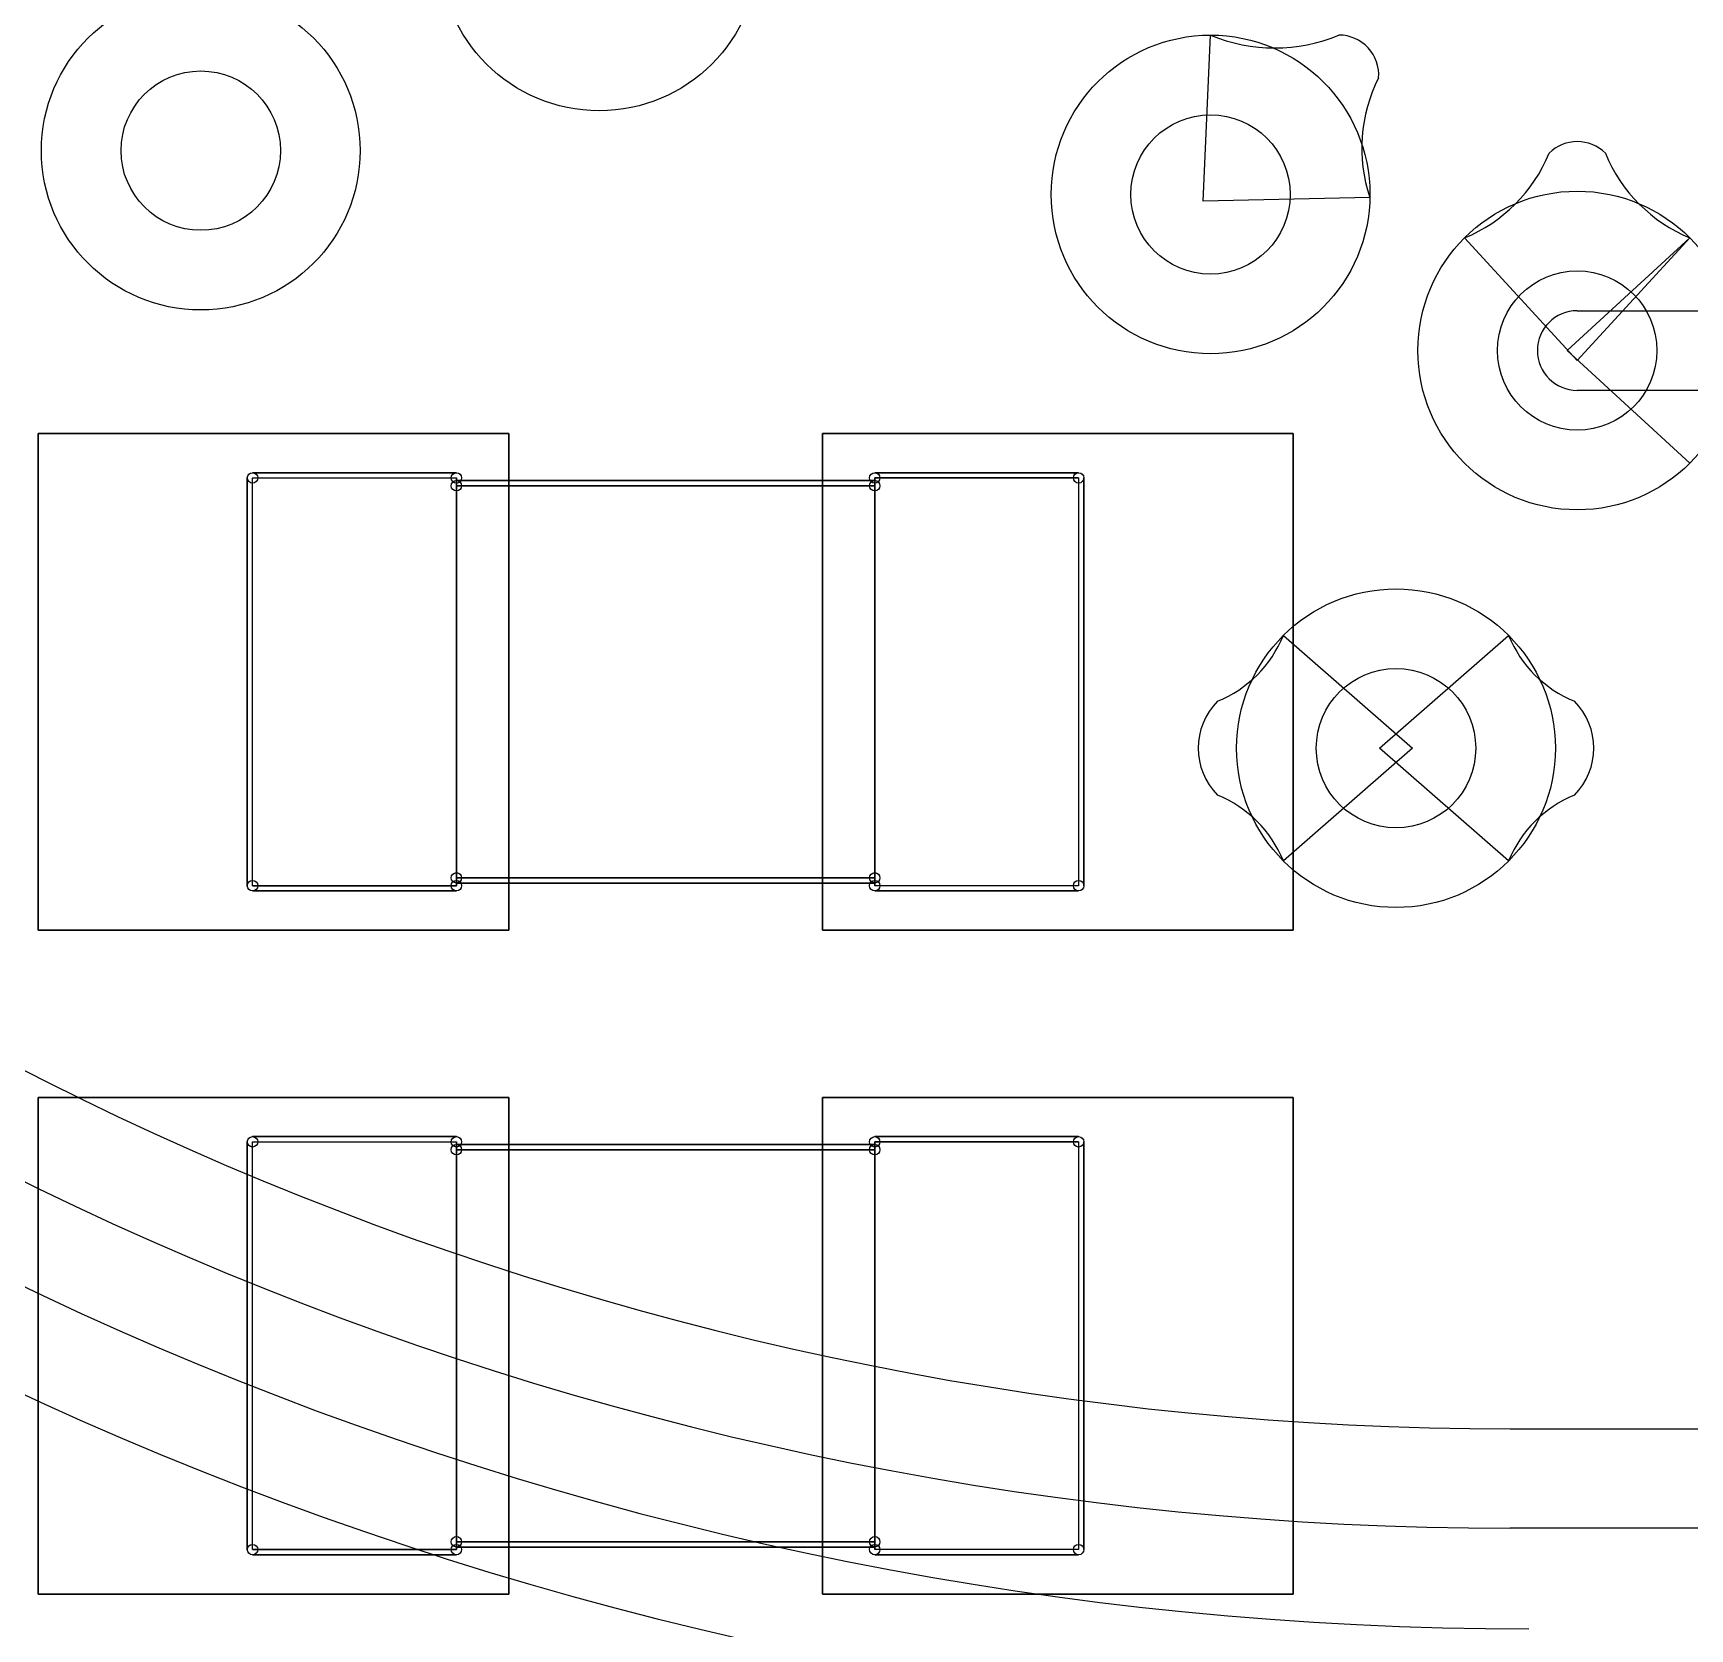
# Model space of a CAD drawing. Extents: x -14 to 27.9, y 0 to 17.8.
# Drawn here: x 10.855 to 14.024, y 4.284 to 7.337 of the extents above; entities that cross this region are included whole.
import ezdxf

# ---------------------------------------------------------------- set-up
doc = ezdxf.new("R2010")
doc.units = 0
doc.header["$MEASUREMENT"] = 0
doc.layers.add('Feature', color=7, linetype='CONTINUOUS')

msp = doc.modelspace()

# ---------------------------------------------------------------- linework, layer by layer
at = {"layer": 'Feature'}
for p, q in [((13.0934, 7.0152, 0.000305), (13.1073, 7.333, 0.000305)), ((11.3284, 7.112, -1.96192), (11.3284, 7.112)), ((11.3284, 7.112, -1.96192), (11.3284, 7.112)), ((13.4118, 7.0226, 0.000305), (13.0934, 7.0152, 0.000305)), ((13.2597, 7.0282, -1.96192), (13.2597, 7.0282)), ((13.2597, 7.0282, -1.96192), (13.2597, 7.0282)), ((13.8086, 6.7106, 0.000305), (13.5932, 6.9451, 0.000305)), ((13.7896, 6.7297, -1.96222), (14.024, 6.9451, -1.96222)), ((14.024, 6.9451, 0.000305), (13.8086, 6.7106, 0.000305)), ((13.8086, 6.8059, -1.96222), (14.3839, 6.8059, -1.96222)), ((14.024, 6.5143, -1.96222), (13.7896, 6.7297, -1.96222)), ((13.961, 6.7297, -1.96192), (13.961, 6.7297)), ((13.961, 6.7297, -1.96192), (13.961, 6.7297)), ((14.3207, 6.6535, -1.96222), (13.8086, 6.6535, -1.96222)), ((10.865, 6.571, 0.000305), (11.765, 6.571, 0.000305)), ((10.865, 5.621, 0.000305), (10.865, 6.571, 0.000305)), ((10.865, 5.621, 0.000305), (10.865, 6.571, 0.000305)), ((10.865, 6.571, 0.001305), (10.865, 5.621, 0.001305)), ((10.865, 6.571, 0.000305), (10.865, 6.571, 0.001305)), ((10.865, 6.571, 0.000305), (11.765, 6.571, 0.000305)), ((10.865, 6.571, 0.000305), (10.865, 6.571, 0.001305)), ((11.765, 6.571, 0.001305), (10.865, 6.571, 0.001305)), ((11.765, 6.571, 0.001305), (10.865, 6.571, 0.001305)), ((10.865, 6.571, 0.001305), (10.865, 5.621, 0.001305)), ((10.865, 6.571, 0.000305), (11.765, 6.571, 0.000305)), ((10.865, 5.621, 0.000305), (10.865, 6.571, 0.000305)), ((11.765, 6.571, 0.000305), (11.765, 5.621, 0.000305)), ((11.765, 6.571, 0.000305), (11.765, 5.621, 0.000305)), ((11.765, 6.571, 0.000305), (11.765, 6.571, 0.001305)), ((11.765, 5.621, 0.001305), (11.765, 6.571, 0.001305)), ((11.765, 6.571, 0.000305), (11.765, 6.571, 0.001305)), ((11.765, 5.621, 0.001305), (11.765, 6.571, 0.001305)), ((11.765, 6.571, 0.000305), (11.765, 5.621, 0.000305)), ((12.365, 6.571, 0.000305), (13.265, 6.571, 0.000305)), ((12.365, 5.621, 0.000305), (12.365, 6.571, 0.000305)), ((12.365, 5.621, 0.000305), (12.365, 6.571, 0.000305)), ((12.365, 6.571, 0.001305), (12.365, 5.621, 0.001305)), ((12.365, 6.571, 0.000305), (12.365, 6.571, 0.001305)), ((12.365, 6.571, 0.000305), (13.265, 6.571, 0.000305)), ((12.365, 6.571, 0.000305), (12.365, 6.571, 0.001305)), ((13.265, 6.571, 0.001305), (12.365, 6.571, 0.001305)), ((13.265, 6.571, 0.001305), (12.365, 6.571, 0.001305)), ((12.365, 6.571, 0.001305), (12.365, 5.621, 0.001305)), ((12.365, 6.571, 0.000305), (13.265, 6.571, 0.000305)), ((12.365, 5.621, 0.000305), (12.365, 6.571, 0.000305)), ((13.265, 6.571, 0.000305), (13.265, 5.621, 0.000305)), ((13.265, 6.571, 0.000305), (13.265, 5.621, 0.000305)), ((13.265, 6.571, 0.000305), (13.265, 6.571, 0.001305)), ((13.265, 5.621, 0.001305), (13.265, 6.571, 0.001305)), ((13.265, 6.571, 0.000305), (13.265, 6.571, 0.001305)), ((13.265, 5.621, 0.001305), (13.265, 6.571, 0.001305)), ((13.265, 6.571, 0.000305), (13.265, 5.621, 0.000305)), ((11.275, 6.496, 0.01), (11.665, 6.496, 0.01)), ((11.275, 6.496, 0.01), (11.665, 6.496, 0.01)), ((11.275, 6.496, 0.49), (11.275, 6.496, 0.01)), ((11.665, 6.496, 0.49), (11.275, 6.496, 0.49)), ((11.665, 6.496, 0.49), (11.275, 6.496, 0.49)), ((11.275, 6.496, 0.49), (11.275, 6.496, 0.01)), ((11.665, 6.496, 0.49), (11.665, 6.496, 0.01)), ((11.665, 6.496, 0.49), (11.665, 6.496, 0.01)), ((12.465, 6.496, 0.01), (12.465, 6.496, 0.49)), ((12.855, 6.496, 0.49), (12.465, 6.496, 0.49)), ((12.465, 6.496, 0.01), (12.855, 6.496, 0.01)), ((12.465, 6.496, 0.01), (12.465, 6.496, 0.49)), ((12.855, 6.496, 0.49), (12.465, 6.496, 0.49)), ((12.465, 6.496, 0.01), (12.855, 6.496, 0.01)), ((12.855, 6.496, 0.01), (12.855, 6.496, 0.49)), ((12.855, 6.496, 0.01), (12.855, 6.496, 0.49)), ((11.265, 6.486, 0.49), (11.265, 5.706, 0.49)), ((11.265, 5.706, 0.01), (11.265, 6.486, 0.01)), ((11.265, 6.486, 0.01), (11.265, 6.486, 0.49)), ((11.265, 5.706, 0.01), (11.265, 6.486, 0.01)), ((11.265, 6.486, 0.49), (11.265, 5.706, 0.49)), ((11.265, 6.486, 0.01), (11.265, 6.486, 0.49)), ((11.275, 6.486, 0.5), (11.665, 6.486, 0.5)), ((11.275, 5.706, 0.5), (11.275, 6.486, 0.5)), ((11.275, 5.706, 0), (11.275, 6.486)), ((11.275, 6.486), (11.665, 6.486)), ((11.275, 6.486), (11.665, 6.486)), ((11.275, 6.486, 0.5), (11.665, 6.486, 0.5)), ((11.275, 5.706, 0.5), (11.275, 6.486, 0.5)), ((11.275, 5.706, 0), (11.275, 6.486)), ((11.665, 6.486), (11.665, 5.706, 0)), ((11.665, 5.706, 0.5), (11.665, 6.486, 0.5)), ((11.665, 5.706, 0.5), (11.665, 6.486, 0.5)), ((11.665, 6.486), (11.665, 5.706, 0)), ((11.665, 6.481, 0.025), (11.665, 6.481, 0.475)), ((12.465, 6.481, 0.475), (11.665, 6.481, 0.475)), ((11.665, 6.481, 0.025), (12.465, 6.481, 0.025)), ((11.665, 6.481, 0.025), (11.665, 6.481, 0.475)), ((12.465, 6.481, 0.475), (11.665, 6.481, 0.475)), ((11.665, 6.481, 0.025), (12.465, 6.481, 0.025)), ((11.665, 6.471, 0.485), (12.465, 6.471, 0.485)), ((11.665, 5.721, 0.485), (11.665, 6.471, 0.485)), ((11.665, 5.721, 0.015), (11.665, 6.471, 0.015)), ((11.665, 5.721, 0.485), (11.665, 6.471, 0.485)), ((11.665, 6.471, 0.485), (12.465, 6.471, 0.485)), ((12.465, 6.471, 0.015), (11.665, 6.471, 0.015)), ((11.665, 5.721, 0.015), (11.665, 6.471, 0.015)), ((12.465, 6.471, 0.015), (11.665, 6.471, 0.015)), ((12.465, 6.486, 0.5), (12.465, 5.706, 0.5)), ((12.465, 5.706, 0), (12.465, 6.486)), ((12.465, 6.486, 0.5), (12.855, 6.486, 0.5)), ((12.465, 6.486, 0.5), (12.465, 5.706, 0.5)), ((12.465, 6.486, 0.5), (12.855, 6.486, 0.5)), ((12.855, 6.486), (12.465, 6.486)), ((12.465, 5.706, 0), (12.465, 6.486)), ((12.855, 6.486), (12.465, 6.486)), ((12.465, 6.481, 0.475), (12.465, 6.481, 0.025)), ((12.465, 6.481, 0.475), (12.465, 6.481, 0.025)), ((12.465, 6.471, 0.485), (12.465, 5.721, 0.485)), ((12.465, 6.471, 0.015), (12.465, 5.721, 0.015)), ((12.465, 6.471, 0.485), (12.465, 5.721, 0.485)), ((12.465, 6.471, 0.015), (12.465, 5.721, 0.015)), ((12.855, 6.486, 0.5), (12.855, 5.706, 0.5)), ((12.855, 6.486), (12.855, 5.706, 0)), ((12.855, 6.486, 0.5), (12.855, 5.706, 0.5)), ((12.855, 6.486), (12.855, 5.706, 0)), ((12.865, 5.706, 0.49), (12.865, 6.486, 0.49)), ((12.865, 6.486, 0.49), (12.865, 6.486, 0.01)), ((12.865, 6.486, 0.01), (12.865, 5.706, 0.01)), ((12.865, 6.486, 0.01), (12.865, 5.706, 0.01)), ((12.865, 6.486, 0.49), (12.865, 6.486, 0.01)), ((12.865, 5.706, 0.49), (12.865, 6.486, 0.49)), ((13.2466, 6.1844, 0.000305), (13.4938, 5.969, 0.000305)), ((13.4302, 5.969, 0.000305), (13.6774, 6.1844, 0.000305)), ((13.4938, 5.969, 0.000305), (13.2466, 5.7536, 0.000305)), ((13.6774, 5.7536, 0.000305), (13.4302, 5.969, 0.000305)), ((13.6144, 5.969, -1.96192), (13.6144, 5.969)), ((13.6144, 5.969, -1.96192), (13.6144, 5.969)), ((11.265, 5.706, 0.49), (11.265, 5.706, 0.01)), ((11.265, 5.706, 0.49), (11.265, 5.706, 0.01)), ((11.665, 5.706, 0.5), (11.275, 5.706, 0.5)), ((11.665, 5.706, 0.5), (11.275, 5.706, 0.5)), ((11.275, 5.706, 0), (11.665, 5.706, 0)), ((11.275, 5.706, 0), (11.665, 5.706, 0)), ((12.465, 5.721, 0.485), (11.665, 5.721, 0.485)), ((12.465, 5.721, 0.485), (11.665, 5.721, 0.485)), ((11.665, 5.721, 0.015), (12.465, 5.721, 0.015)), ((11.665, 5.721, 0.015), (12.465, 5.721, 0.015)), ((11.665, 5.711, 0.475), (11.665, 5.711, 0.025)), ((11.665, 5.711, 0.475), (12.465, 5.711, 0.475)), ((12.465, 5.711, 0.025), (11.665, 5.711, 0.025)), ((11.665, 5.711, 0.475), (12.465, 5.711, 0.475)), ((11.665, 5.711, 0.475), (11.665, 5.711, 0.025)), ((12.465, 5.711, 0.025), (11.665, 5.711, 0.025)), ((12.465, 5.711, 0.025), (12.465, 5.711, 0.475)), ((12.465, 5.711, 0.025), (12.465, 5.711, 0.475)), ((12.855, 5.706, 0.5), (12.465, 5.706, 0.5)), ((12.855, 5.706, 0.5), (12.465, 5.706, 0.5)), ((12.855, 5.706, 0), (12.465, 5.706, 0)), ((12.855, 5.706, 0), (12.465, 5.706, 0)), ((12.865, 5.706, 0.01), (12.865, 5.706, 0.49)), ((12.865, 5.706, 0.01), (12.865, 5.706, 0.49)), ((11.275, 5.696, 0.49), (11.665, 5.696, 0.49)), ((11.275, 5.696, 0.49), (11.665, 5.696, 0.49)), ((11.275, 5.696, 0.01), (11.275, 5.696, 0.49)), ((11.665, 5.696, 0.01), (11.275, 5.696, 0.01)), ((11.665, 5.696, 0.01), (11.275, 5.696, 0.01)), ((11.275, 5.696, 0.01), (11.275, 5.696, 0.49)), ((11.665, 5.696, 0.01), (11.665, 5.696, 0.49)), ((11.665, 5.696, 0.01), (11.665, 5.696, 0.49)), ((12.465, 5.696, 0.49), (12.465, 5.696, 0.01)), ((12.465, 5.696, 0.49), (12.855, 5.696, 0.49)), ((12.465, 5.696, 0.49), (12.465, 5.696, 0.01)), ((12.855, 5.696, 0.01), (12.465, 5.696, 0.01)), ((12.465, 5.696, 0.49), (12.855, 5.696, 0.49)), ((12.855, 5.696, 0.01), (12.465, 5.696, 0.01)), ((12.855, 5.696, 0.49), (12.855, 5.696, 0.01)), ((12.855, 5.696, 0.49), (12.855, 5.696, 0.01)), ((11.765, 5.621, 0.000305), (10.865, 5.621, 0.000305)), ((11.765, 5.621, 0.000305), (10.865, 5.621, 0.000305)), ((10.865, 5.621, 0.001305), (11.765, 5.621, 0.001305)), ((10.865, 5.621, 0.000305), (10.865, 5.621, 0.001305)), ((10.865, 5.621, 0.000305), (10.865, 5.621, 0.001305)), ((10.865, 5.621, 0.001305), (11.765, 5.621, 0.001305)), ((11.765, 5.621, 0.000305), (10.865, 5.621, 0.000305)), ((11.765, 5.621, 0.000305), (11.765, 5.621, 0.001305)), ((11.765, 5.621, 0.000305), (11.765, 5.621, 0.001305)), ((13.265, 5.621, 0.000305), (12.365, 5.621, 0.000305)), ((13.265, 5.621, 0.000305), (12.365, 5.621, 0.000305)), ((12.365, 5.621, 0.001305), (13.265, 5.621, 0.001305)), ((12.365, 5.621, 0.000305), (12.365, 5.621, 0.001305)), ((12.365, 5.621, 0.000305), (12.365, 5.621, 0.001305)), ((12.365, 5.621, 0.001305), (13.265, 5.621, 0.001305)), ((13.265, 5.621, 0.000305), (12.365, 5.621, 0.000305)), ((13.265, 5.621, 0.000305), (13.265, 5.621, 0.001305)), ((13.265, 5.621, 0.000305), (13.265, 5.621, 0.001305)), ((10.865, 5.301, 0.000305), (11.765, 5.301, 0.000305)), ((10.865, 4.351, 0.000305), (10.865, 5.301, 0.000305)), ((10.865, 4.351, 0.000305), (10.865, 5.301, 0.000305)), ((10.865, 5.301, 0.001305), (10.865, 4.351, 0.001305)), ((10.865, 5.301, 0.000305), (10.865, 5.301, 0.001305)), ((10.865, 5.301, 0.000305), (11.765, 5.301, 0.000305)), ((10.865, 5.301, 0.000305), (10.865, 5.301, 0.001305)), ((11.765, 5.301, 0.001305), (10.865, 5.301, 0.001305)), ((11.765, 5.301, 0.001305), (10.865, 5.301, 0.001305)), ((10.865, 5.301, 0.001305), (10.865, 4.351, 0.001305)), ((10.865, 5.301, 0.000305), (11.765, 5.301, 0.000305)), ((10.865, 4.351, 0.000305), (10.865, 5.301, 0.000305)), ((11.765, 5.301, 0.000305), (11.765, 4.351, 0.000305)), ((11.765, 5.301, 0.000305), (11.765, 4.351, 0.000305)), ((11.765, 5.301, 0.000305), (11.765, 5.301, 0.001305)), ((11.765, 4.351, 0.001305), (11.765, 5.301, 0.001305)), ((11.765, 5.301, 0.000305), (11.765, 5.301, 0.001305)), ((11.765, 4.351, 0.001305), (11.765, 5.301, 0.001305)), ((11.765, 5.301, 0.000305), (11.765, 4.351, 0.000305)), ((12.365, 5.301, 0.000305), (13.265, 5.301, 0.000305)), ((12.365, 4.351, 0.000305), (12.365, 5.301, 0.000305)), ((12.365, 4.351, 0.000305), (12.365, 5.301, 0.000305)), ((12.365, 5.301, 0.001305), (12.365, 4.351, 0.001305)), ((12.365, 5.301, 0.000305), (12.365, 5.301, 0.001305)), ((12.365, 5.301, 0.000305), (13.265, 5.301, 0.000305)), ((12.365, 5.301, 0.000305), (12.365, 5.301, 0.001305)), ((13.265, 5.301, 0.001305), (12.365, 5.301, 0.001305)), ((13.265, 5.301, 0.001305), (12.365, 5.301, 0.001305)), ((12.365, 5.301, 0.001305), (12.365, 4.351, 0.001305)), ((12.365, 5.301, 0.000305), (13.265, 5.301, 0.000305)), ((12.365, 4.351, 0.000305), (12.365, 5.301, 0.000305)), ((13.265, 5.301, 0.000305), (13.265, 4.351, 0.000305)), ((13.265, 5.301, 0.000305), (13.265, 4.351, 0.000305)), ((13.265, 5.301, 0.000305), (13.265, 5.301, 0.001305)), ((13.265, 4.351, 0.001305), (13.265, 5.301, 0.001305)), ((13.265, 5.301, 0.000305), (13.265, 5.301, 0.001305)), ((13.265, 4.351, 0.001305), (13.265, 5.301, 0.001305)), ((13.265, 5.301, 0.000305), (13.265, 4.351, 0.000305)), ((11.265, 5.216, 0.49), (11.265, 4.436, 0.49)), ((11.265, 4.436, 0.01), (11.265, 5.216, 0.01)), ((11.265, 5.216, 0.01), (11.265, 5.216, 0.49)), ((11.265, 4.436, 0.01), (11.265, 5.216, 0.01)), ((11.265, 5.216, 0.49), (11.265, 4.436, 0.49)), ((11.265, 5.216, 0.01), (11.265, 5.216, 0.49)), ((11.275, 5.226, 0.01), (11.665, 5.226, 0.01)), ((11.275, 5.226, 0.01), (11.665, 5.226, 0.01)), ((11.275, 5.226, 0.49), (11.275, 5.226, 0.01)), ((11.665, 5.226, 0.49), (11.275, 5.226, 0.49)), ((11.665, 5.226, 0.49), (11.275, 5.226, 0.49)), ((11.275, 5.226, 0.49), (11.275, 5.226, 0.01)), ((11.275, 5.216, 0.5), (11.665, 5.216, 0.5)), ((11.275, 4.436, 0.5), (11.275, 5.216, 0.5)), ((11.275, 4.436, 0), (11.275, 5.216)), ((11.275, 5.216), (11.665, 5.216)), ((11.275, 5.216), (11.665, 5.216)), ((11.275, 5.216, 0.5), (11.665, 5.216, 0.5)), ((11.275, 4.436, 0.5), (11.275, 5.216, 0.5)), ((11.275, 4.436, 0), (11.275, 5.216)), ((11.665, 5.226, 0.49), (11.665, 5.226, 0.01)), ((11.665, 5.226, 0.49), (11.665, 5.226, 0.01)), ((11.665, 5.216), (11.665, 4.436, 0)), ((11.665, 4.436, 0.5), (11.665, 5.216, 0.5)), ((11.665, 4.436, 0.5), (11.665, 5.216, 0.5)), ((11.665, 5.216), (11.665, 4.436, 0)), ((11.665, 5.211, 0.025), (11.665, 5.211, 0.475)), ((12.465, 5.211, 0.475), (11.665, 5.211, 0.475)), ((11.665, 5.211, 0.025), (12.465, 5.211, 0.025)), ((11.665, 5.211, 0.025), (11.665, 5.211, 0.475)), ((12.465, 5.211, 0.475), (11.665, 5.211, 0.475)), ((11.665, 5.211, 0.025), (12.465, 5.211, 0.025)), ((11.665, 5.201, 0.485), (12.465, 5.201, 0.485)), ((11.665, 4.451, 0.485), (11.665, 5.201, 0.485)), ((11.665, 4.451, 0.015), (11.665, 5.201, 0.015)), ((11.665, 4.451, 0.485), (11.665, 5.201, 0.485)), ((11.665, 5.201, 0.485), (12.465, 5.201, 0.485)), ((12.465, 5.201, 0.015), (11.665, 5.201, 0.015)), ((11.665, 4.451, 0.015), (11.665, 5.201, 0.015)), ((12.465, 5.201, 0.015), (11.665, 5.201, 0.015)), ((12.465, 5.226, 0.01), (12.465, 5.226, 0.49)), ((12.855, 5.226, 0.49), (12.465, 5.226, 0.49)), ((12.465, 5.226, 0.01), (12.855, 5.226, 0.01)), ((12.465, 5.226, 0.01), (12.465, 5.226, 0.49)), ((12.855, 5.226, 0.49), (12.465, 5.226, 0.49)), ((12.465, 5.226, 0.01), (12.855, 5.226, 0.01)), ((12.465, 5.216, 0.5), (12.465, 4.436, 0.5)), ((12.465, 4.436, 0), (12.465, 5.216)), ((12.465, 5.216, 0.5), (12.855, 5.216, 0.5)), ((12.465, 5.216, 0.5), (12.465, 4.436, 0.5)), ((12.465, 5.216, 0.5), (12.855, 5.216, 0.5)), ((12.855, 5.216), (12.465, 5.216)), ((12.465, 4.436, 0), (12.465, 5.216)), ((12.855, 5.216), (12.465, 5.216)), ((12.465, 5.211, 0.475), (12.465, 5.211, 0.025)), ((12.465, 5.211, 0.475), (12.465, 5.211, 0.025)), ((12.465, 5.201, 0.485), (12.465, 4.451, 0.485)), ((12.465, 5.201, 0.015), (12.465, 4.451, 0.015)), ((12.465, 5.201, 0.485), (12.465, 4.451, 0.485)), ((12.465, 5.201, 0.015), (12.465, 4.451, 0.015)), ((12.855, 5.226, 0.01), (12.855, 5.226, 0.49)), ((12.855, 5.226, 0.01), (12.855, 5.226, 0.49)), ((12.855, 5.216, 0.5), (12.855, 4.436, 0.5)), ((12.855, 5.216), (12.855, 4.436, 0)), ((12.855, 5.216, 0.5), (12.855, 4.436, 0.5)), ((12.855, 5.216), (12.855, 4.436, 0)), ((12.865, 4.436, 0.49), (12.865, 5.216, 0.49)), ((12.865, 5.216, 0.49), (12.865, 5.216, 0.01)), ((12.865, 5.216, 0.01), (12.865, 4.436, 0.01)), ((12.865, 5.216, 0.01), (12.865, 4.436, 0.01)), ((12.865, 5.216, 0.49), (12.865, 5.216, 0.01)), ((12.865, 4.436, 0.49), (12.865, 5.216, 0.49)), ((13.6805, 4.667, -1.96222), (14.478, 4.667, -1.96222)), ((14.478, 4.477, -1.96222), (13.6805, 4.477, -1.96222)), ((12.465, 4.451, 0.485), (11.665, 4.451, 0.485)), ((12.465, 4.451, 0.485), (11.665, 4.451, 0.485)), ((11.665, 4.451, 0.015), (12.465, 4.451, 0.015)), ((11.665, 4.451, 0.015), (12.465, 4.451, 0.015)), ((11.665, 4.441, 0.475), (11.665, 4.441, 0.025)), ((11.665, 4.441, 0.475), (12.465, 4.441, 0.475)), ((12.465, 4.441, 0.025), (11.665, 4.441, 0.025)), ((11.665, 4.441, 0.475), (12.465, 4.441, 0.475)), ((11.665, 4.441, 0.475), (11.665, 4.441, 0.025)), ((12.465, 4.441, 0.025), (11.665, 4.441, 0.025)), ((12.465, 4.441, 0.025), (12.465, 4.441, 0.475)), ((12.465, 4.441, 0.025), (12.465, 4.441, 0.475)), ((11.265, 4.436, 0.49), (11.265, 4.436, 0.01)), ((11.265, 4.436, 0.49), (11.265, 4.436, 0.01)), ((11.665, 4.436, 0.5), (11.275, 4.436, 0.5)), ((11.665, 4.436, 0.5), (11.275, 4.436, 0.5)), ((11.275, 4.436, 0), (11.665, 4.436, 0)), ((11.275, 4.436, 0), (11.665, 4.436, 0)), ((11.275, 4.426, 0.49), (11.665, 4.426, 0.49)), ((11.275, 4.426, 0.49), (11.665, 4.426, 0.49)), ((11.275, 4.426, 0.01), (11.275, 4.426, 0.49)), ((11.665, 4.426, 0.01), (11.275, 4.426, 0.01)), ((11.665, 4.426, 0.01), (11.275, 4.426, 0.01)), ((11.275, 4.426, 0.01), (11.275, 4.426, 0.49)), ((11.665, 4.426, 0.01), (11.665, 4.426, 0.49)), ((11.665, 4.426, 0.01), (11.665, 4.426, 0.49)), ((12.855, 4.436, 0.5), (12.465, 4.436, 0.5)), ((12.855, 4.436, 0.5), (12.465, 4.436, 0.5)), ((12.855, 4.436, 0), (12.465, 4.436, 0)), ((12.855, 4.436, 0), (12.465, 4.436, 0)), ((12.465, 4.426, 0.49), (12.465, 4.426, 0.01)), ((12.465, 4.426, 0.49), (12.855, 4.426, 0.49)), ((12.465, 4.426, 0.49), (12.465, 4.426, 0.01)), ((12.855, 4.426, 0.01), (12.465, 4.426, 0.01)), ((12.465, 4.426, 0.49), (12.855, 4.426, 0.49)), ((12.855, 4.426, 0.01), (12.465, 4.426, 0.01)), ((12.855, 4.426, 0.49), (12.855, 4.426, 0.01)), ((12.855, 4.426, 0.49), (12.855, 4.426, 0.01)), ((12.865, 4.436, 0.01), (12.865, 4.436, 0.49)), ((12.865, 4.436, 0.01), (12.865, 4.436, 0.49)), ((11.765, 4.351, 0.000305), (10.865, 4.351, 0.000305)), ((11.765, 4.351, 0.000305), (10.865, 4.351, 0.000305)), ((10.865, 4.351, 0.001305), (11.765, 4.351, 0.001305)), ((10.865, 4.351, 0.000305), (10.865, 4.351, 0.001305)), ((10.865, 4.351, 0.000305), (10.865, 4.351, 0.001305)), ((10.865, 4.351, 0.001305), (11.765, 4.351, 0.001305)), ((11.765, 4.351, 0.000305), (10.865, 4.351, 0.000305)), ((11.765, 4.351, 0.000305), (11.765, 4.351, 0.001305)), ((11.765, 4.351, 0.000305), (11.765, 4.351, 0.001305)), ((13.265, 4.351, 0.000305), (12.365, 4.351, 0.000305)), ((13.265, 4.351, 0.000305), (12.365, 4.351, 0.000305)), ((12.365, 4.351, 0.001305), (13.265, 4.351, 0.001305)), ((12.365, 4.351, 0.000305), (12.365, 4.351, 0.001305)), ((12.365, 4.351, 0.000305), (12.365, 4.351, 0.001305)), ((12.365, 4.351, 0.001305), (13.265, 4.351, 0.001305)), ((13.265, 4.351, 0.000305), (12.365, 4.351, 0.000305)), ((13.265, 4.351, 0.000305), (13.265, 4.351, 0.001305)), ((13.265, 4.351, 0.000305), (13.265, 4.351, 0.001305))]:
    msp.add_line(p, q, dxfattribs=at)
for centre, radius in [((11.938, 7.493), 0.3048), ((11.176, 7.112), 0.3048), ((13.1073, 7.0282), 0.3048), ((11.176, 7.112), 0.1524), ((11.176, 7.112), 0.1524), ((11.176, 7.112), 0.1524), ((11.176, 7.112), 0.1524), ((13.1073, 7.0282), 0.1524), ((13.1073, 7.0282), 0.1524), ((13.1073, 7.0282), 0.1524), ((13.1073, 7.0282), 0.1524), ((13.8086, 6.7297), 0.3048), ((13.8086, 6.7297), 0.1524), ((13.8086, 6.7297), 0.1524), ((13.8086, 6.7297), 0.1524), ((13.8086, 6.7297), 0.1524), ((11.275, 6.486), 0.01), ((11.275, 6.486), 0.01), ((11.275, 6.486), 0.01), ((11.275, 6.486), 0.01), ((11.275, 6.486), 0.01), ((11.275, 6.486), 0.01), ((11.275, 6.486), 0.01), ((11.275, 6.486), 0.01), ((11.275, 6.486), 0.01), ((11.275, 6.486), 0.01), ((11.275, 6.486), 0.01), ((11.275, 6.486), 0.01), ((11.665, 6.486), 0.01), ((11.665, 6.486), 0.01), ((11.665, 6.486), 0.01), ((11.665, 6.486), 0.01), ((12.465, 6.486), 0.01), ((12.465, 6.486), 0.01), ((12.465, 6.486), 0.01), ((12.465, 6.486), 0.01), ((12.855, 6.486), 0.01), ((12.855, 6.486), 0.01), ((12.855, 6.486), 0.01), ((12.855, 6.486), 0.01), ((12.855, 6.486), 0.01), ((12.855, 6.486), 0.01), ((12.855, 6.486), 0.01), ((12.855, 6.486), 0.01), ((12.855, 6.486), 0.01), ((12.855, 6.486), 0.01), ((12.855, 6.486), 0.01), ((12.855, 6.486), 0.01), ((11.665, 6.471), 0.01), ((11.665, 6.471), 0.01), ((11.665, 6.471), 0.01), ((11.665, 6.471), 0.01), ((12.465, 6.471), 0.01), ((12.465, 6.471), 0.01), ((12.465, 6.471), 0.01), ((12.465, 6.471), 0.01), ((13.462, 5.969), 0.3048), ((13.462, 5.969), 0.1524), ((13.462, 5.969), 0.1524), ((13.462, 5.969), 0.1524), ((13.462, 5.969), 0.1524), ((11.275, 5.706), 0.01), ((11.275, 5.706), 0.01), ((11.275, 5.706), 0.01), ((11.275, 5.706), 0.01), ((11.275, 5.706), 0.01), ((11.275, 5.706), 0.01), ((11.275, 5.706), 0.01), ((11.275, 5.706), 0.01), ((11.275, 5.706), 0.01), ((11.275, 5.706), 0.01), ((11.275, 5.706), 0.01), ((11.275, 5.706), 0.01), ((11.665, 5.721), 0.01), ((11.665, 5.721), 0.01), ((11.665, 5.721), 0.01), ((11.665, 5.721), 0.01), ((11.665, 5.706), 0.01), ((11.665, 5.706), 0.01), ((11.665, 5.706), 0.01), ((11.665, 5.706), 0.01), ((12.465, 5.721), 0.01), ((12.465, 5.721), 0.01), ((12.465, 5.721), 0.01), ((12.465, 5.721), 0.01), ((12.465, 5.706), 0.01), ((12.465, 5.706), 0.01), ((12.465, 5.706), 0.01), ((12.465, 5.706), 0.01), ((12.855, 5.706), 0.01), ((12.855, 5.706), 0.01), ((12.855, 5.706), 0.01), ((12.855, 5.706), 0.01), ((12.855, 5.706), 0.01), ((12.855, 5.706), 0.01), ((12.855, 5.706), 0.01), ((12.855, 5.706), 0.01), ((12.855, 5.706), 0.01), ((12.855, 5.706), 0.01), ((12.855, 5.706), 0.01), ((12.855, 5.706), 0.01), ((11.275, 5.216), 0.01), ((11.275, 5.216), 0.01), ((11.275, 5.216), 0.01), ((11.275, 5.216), 0.01), ((11.275, 5.216), 0.01), ((11.275, 5.216), 0.01), ((11.275, 5.216), 0.01), ((11.275, 5.216), 0.01), ((11.275, 5.216), 0.01), ((11.275, 5.216), 0.01), ((11.275, 5.216), 0.01), ((11.275, 5.216), 0.01), ((11.665, 5.216), 0.01), ((11.665, 5.216), 0.01), ((11.665, 5.216), 0.01), ((11.665, 5.216), 0.01), ((11.665, 5.201), 0.01), ((11.665, 5.201), 0.01), ((11.665, 5.201), 0.01), ((11.665, 5.201), 0.01), ((12.465, 5.216), 0.01), ((12.465, 5.216), 0.01), ((12.465, 5.216), 0.01), ((12.465, 5.216), 0.01), ((12.465, 5.201), 0.01), ((12.465, 5.201), 0.01), ((12.465, 5.201), 0.01), ((12.465, 5.201), 0.01), ((12.855, 5.216), 0.01), ((12.855, 5.216), 0.01), ((12.855, 5.216), 0.01), ((12.855, 5.216), 0.01), ((12.855, 5.216), 0.01), ((12.855, 5.216), 0.01), ((12.855, 5.216), 0.01), ((12.855, 5.216), 0.01), ((12.855, 5.216), 0.01), ((12.855, 5.216), 0.01), ((12.855, 5.216), 0.01), ((12.855, 5.216), 0.01), ((11.275, 4.436), 0.01), ((11.275, 4.436), 0.01), ((11.275, 4.436), 0.01), ((11.275, 4.436), 0.01), ((11.275, 4.436), 0.01), ((11.275, 4.436), 0.01), ((11.275, 4.436), 0.01), ((11.275, 4.436), 0.01), ((11.275, 4.436), 0.01), ((11.275, 4.436), 0.01), ((11.275, 4.436), 0.01), ((11.275, 4.436), 0.01), ((11.665, 4.451), 0.01), ((11.665, 4.451), 0.01), ((11.665, 4.451), 0.01), ((11.665, 4.451), 0.01), ((11.665, 4.436), 0.01), ((11.665, 4.436), 0.01), ((11.665, 4.436), 0.01), ((11.665, 4.436), 0.01), ((12.465, 4.451), 0.01), ((12.465, 4.451), 0.01), ((12.465, 4.451), 0.01), ((12.465, 4.451), 0.01), ((12.465, 4.436), 0.01), ((12.465, 4.436), 0.01), ((12.465, 4.436), 0.01), ((12.465, 4.436), 0.01), ((12.855, 4.436), 0.01), ((12.855, 4.436), 0.01), ((12.855, 4.436), 0.01), ((12.855, 4.436), 0.01), ((12.855, 4.436), 0.01), ((12.855, 4.436), 0.01), ((12.855, 4.436), 0.01), ((12.855, 4.436), 0.01), ((12.855, 4.436), 0.01), ((12.855, 4.436), 0.01), ((12.855, 4.436), 0.01), ((12.855, 4.436), 0.01)]:
    msp.add_circle(centre, radius, dxfattribs=at)
for centre, radius, start, end in [((13.2301, 7.62695, 0.000305), 0.318551, -112.665, -67.3353), ((13.3528, 7.25679, 0.000305), 0.076206, -4.20996, 90), ((13.6941, 7.11654, 0.000305), 0.297523, 153.089, -161.595), ((13.4799, 7.21967, 0.000305), 0.297021, -67.5803, -22.3134), ((13.8086, 7.053, 0.000305), 0.076226, 45, 135), ((14.1373, 7.21967, 0.000305), 0.297021, -157.687, -112.42), ((13.8086, 6.7297, -1.96222), 0.0762, 90, -90), ((13.6806, 10.9009, -1.96222), 6.23389, -135, -90.0006), ((13.6805, 10.9009, -1.96222), 6.42391, -135, -89.9998), ((13.716, 10.9365, -1.96222), 6.65209, -134.999, -89.9999), ((13.0334, 6.27217, 0.000305), 0.230589, -67.718, -22.3731), ((13.8906, 6.27217, 0.000305), 0.230589, -157.627, -112.282), ((13.716, 10.936, -1.96222), 6.83843, -135.002, -89.9998), ((13.2106, 5.969, 0.000305), 0.126996, 135, -135), ((13.7134, 5.969, 0.000305), 0.126996, -45, 45), ((13.0334, 5.66583, 0.000305), 0.230589, 22.3731, 67.718), ((13.8906, 5.66583, 0.000305), 0.230589, 112.282, 157.627)]:
    msp.add_arc(centre, radius, start, end, dxfattribs=at)

doc.saveas('drawing.dxf')
